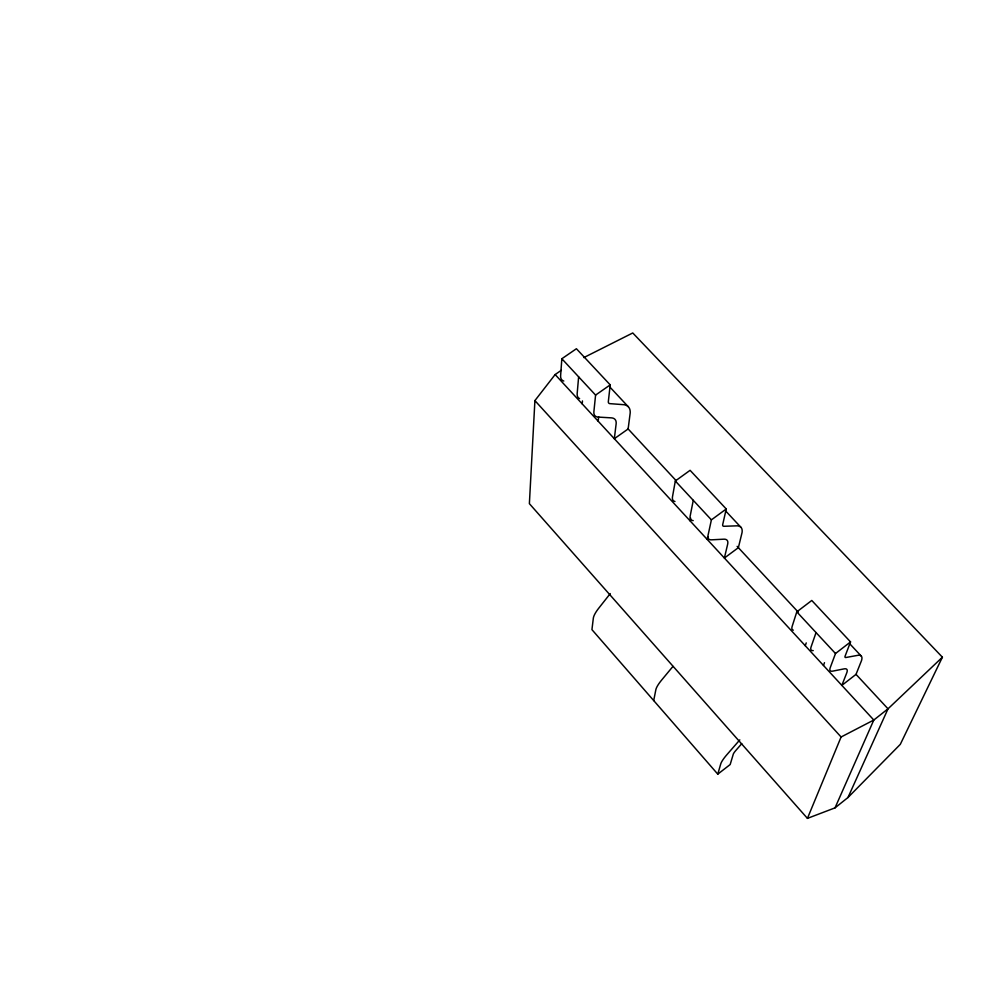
<?xml version="1.0" encoding="UTF-8"?>
<svg xmlns="http://www.w3.org/2000/svg" width="992" height="992" viewBox="0 0 992 992"><rect width="100%" height="100%" fill="white"/><g stroke="black" fill="none" stroke-linecap="round" stroke-linejoin="round"><path stroke-width="1.49" d="M561.36 370.264L555.136 374.554L534.911 400.607L529.381 503.663L807.438 818.375L835.028 807.86L847.974 797.518L900.302 744.347L942.4 657.2L632.76 332.965L583.804 357.591M561.844 358.744L595.584 395.089L593.898 411.544A30.938 10.54 -42.7 0 0 598.312 417.099L611.246 417.855A35.216 11.768 -42.2 0 1 616.106 424.13L614.321 438.724L628.134 428.966L630.205 412.87A53.543 17.893 -42.2 0 0 624.179 404.724L609.745 403.632A12.226 4.166 -42.7 0 1 608.319 401.76L610.204 384.884L576.414 348.738L561.844 358.744L560.629 375.509A30.64 11.048 -42.8 0 0 563.791 381.04M578.634 376.824L577.183 393.44A30.789 10.8 -42.8 0 0 579.613 398.623M582.192 403.88L582.465 400.917M598.188 421.216L598.66 416.801M726.243 508.983L711.4 519.858L708.077 535.159A31.992 8.692 -42.5 0 0 711.636 539.822L723.701 539.189A36.394 9.697 -42.1 0 1 727.595 544.459L724.383 558.037L738.37 547.671L742.028 532.692A55.316 14.744 -42.1 0 0 737.242 525.822L723.813 526.281A12.636 3.435 -42.5 0 1 722.672 524.694L726.243 508.983L690.097 470.32L675.316 480.984L672.514 496.657A31.67 9.288 -42.6 0 0 674.969 501.481M653.703 700.563L655.836 689.787A26.871 6.436 -41.5 0 1 661.776 679.892L672.96 666.401M693.272 500.315L690.209 515.815A31.831 8.99 -42.5 0 0 693.197 520.602M690.134 520.912L690.692 518.134M707.172 539.388L707.767 536.635M610.254 593.6L598.796 608.133A26.375 7.353 -41.5 0 0 593.328 618.252L591.939 629.647L717.786 774.157L720.713 764.026A27.379 5.456 -41.5 0 1 727.148 754.391L739.821 739.871M850.541 641.923L835.5 653.53L830.304 667.48A33.108 6.56 -42.3 0 0 832.871 671.1L843.919 668.906A37.634 7.316 -42 0 1 846.697 673.01L841.848 685.385L856.022 674.362L861.478 660.684A57.214 11.123 -42 0 0 858.117 655.278L845.854 657.51A13.082 2.592 -42.3 0 1 845.048 656.27L850.541 641.923L811.778 600.47L796.799 611.853L792.199 626.237A32.761 7.242 -42.3 0 0 793.327 630.168M805.268 645.73L806.236 642.89M816.044 632.574L811.146 646.747A32.934 6.907 -42.3 0 0 813.229 650.616M823.472 665.458L824.488 662.668M807.438 818.375L841.092 736.994L873.803 720.031L888.014 708.821L942.4 657.2M835.028 807.86L873.803 720.031L555.136 374.554M847.974 797.518L888.014 708.821L856.022 674.362M741.756 743.678L735.456 750.894A10.813 2.158 -41.5 0 0 733.311 754.081L730.174 764.534L717.786 774.157M595.584 395.089L610.204 384.884M609.671 386.818L628.147 406.596M725.301 510.582L740.776 527.136M849.673 643.696L861.13 655.96M627.75 428.544L676.135 480.649M737.143 546.356L798.163 612.052M675.316 480.984L711.4 519.858M796.799 611.853L835.5 653.53M534.911 400.607L841.092 736.994"/></g></svg>
